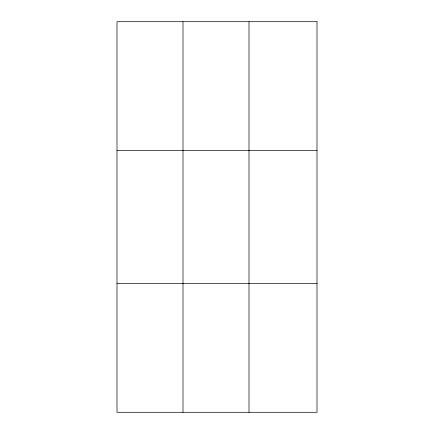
<?xml version="1.0" encoding="UTF-8"?>
<svg xmlns="http://www.w3.org/2000/svg" width="434" height="434" viewBox="0 0 434 434"><rect width="100%" height="100%" fill="white"/><g stroke="black" fill="none" stroke-linecap="round" stroke-linejoin="round"><path stroke-width="0.65" d="M182.996 21.7L182.996 412.3M249.002 21.7L249.002 412.3M116.996 150.598L317.004 150.598M116.996 283.402L317.004 283.402M317.004 21.7L317.004 412.3L116.996 412.3L116.996 21.7L317.004 21.7"/></g></svg>
